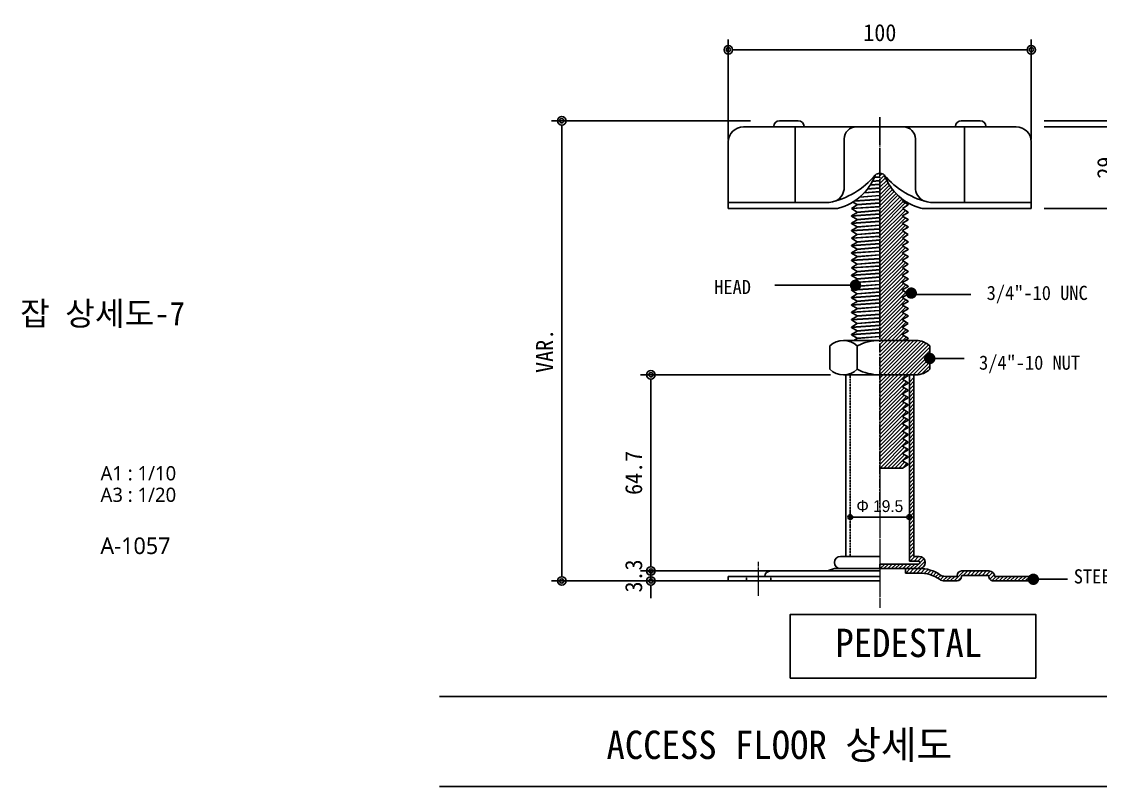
# Model space of a CAD drawing. Header units: millimetres. Extents: x 209 to 75467, y 6568 to 12199.
# Drawn here: x 58127 to 60405, y 6837 to 8453 of the extents above; entities that cross this region are included whole.
import ezdxf
from ezdxf.enums import TextEntityAlignment as Align

# ---------------------------------------------------------------- set-up
doc = ezdxf.new("R2010")
doc.units = ezdxf.units.MM
doc.header["$MEASUREMENT"] = 0
for name, pattern in [('CEN', [62, 60, -1, 0, -1]), ('CENTER', [65, 60, -2, 1, -2]), ('CENTER2', [28.575, 19.05, -3.175, 3.175, -3.175]), ('HIDDEN', [0.375, 0.25, -0.125])]:
    doc.linetypes.add(name, pattern=pattern)
doc.layers.get('0').update_dxf_attribs({"linetype": 'CONTINUOUS'})
for name, color, linetype in [('7dim', 7, 'CONTINUOUS'), ('A-CEN', 1, 'CENTER2'), ('CEN', 1, 'CENTER'), ('DIM', 7, 'CONTINUOUS'), ('DIM1', 7, 'CONTINUOUS'), ('LEADER', 7, 'CONTINUOUS'), ('LINE', 3, 'CONTINUOUS'), ('TABL', 7, 'CONTINUOUS'), ('TEX', 3, 'CONTINUOUS'), ('TEXT', 7, 'CONTINUOUS')]:
    doc.layers.add(name, color=color, linetype=linetype)
doc.layers.add('A-BORD-TEXT', color=3, linetype='CONTINUOUS', lineweight=25)
doc.layers.add('A-CNTL', color=1, linetype='CEN', lineweight=15)
doc.styles.add('굴림체', font='굴림체')
doc.styles.add('돋움체', font='')
doc.styles.add('맑은고딕', font='')
doc.styles.get('돋움체').set_extended_font_data('DotumChe')
doc.styles.get('맑은고딕').set_extended_font_data('Malgun Gothic')
doc.dimstyles.new('pjssd', dxfattribs={"dimscale": 10, "dimtxt": 2.5, "dimasz": 1, "dimexe": 1.2, "dimexo": 1.5, "dimgap": 1, "dimtad": 1, "dimdec": 0, "dimdsep": 46, "dimlunit": 6, "dimtxsty": '굴림체', "dimblk": 'ORIGIN2', "dimcen": -1, "dimdle": 2, "dimclrd": 7, "dimclre": 7, "dimclrt": 3, "dimadec": 0, "dimazin": 0, "dimtfac": 1, "dimtdec": 0, "dimtix": 1, "dimtmove": 2, "dimatfit": 0, "dimldrblk": 'DIMDOT', "dimfxl": 1.2, "dimtolj": 1, "dimtzin": 0, "dimarcsym": 0})

# ---------------------------------------------------------------- blocks, each defined once
blk = doc.blocks.new('*X41')
at = {"color": 0}
for p, q in [((183.25, 63.22), (183.56, 63.53)), ((183.3, 62.03), (184.8, 63.53)), ((184.53, 62.03), (186.03, 63.53)), ((185.77, 62.03), (187.27, 63.53)), ((187.01, 62.03), (188.51, 63.53)), ((188.25, 62.03), (189.66, 63.44)), ((189.41, 61.95), (190.71, 63.25)), ((190.46, 61.77), (191.67, 62.98)), ((191.43, 61.5), (192.57, 62.64)), ((192.33, 61.16), (193.4, 62.24)), ((193.17, 60.77), (194.18, 61.78)), ((193.95, 60.31), (194.93, 61.29)), ((194.7, 59.82), (195.85, 60.97)), ((195.6, 59.49), (197.05, 60.93)), ((196.79, 59.43), (198.29, 60.93)), ((198.02, 59.43), (199.52, 60.93)), ((199.26, 59.43), (202.56, 62.73)), ((200.34, 61.75), (201.23, 62.64)), ((200.52, 59.46), (201.73, 60.66)), ((202.3, 61.23), (203.8, 62.73)), ((203.54, 61.23), (205.04, 62.73)), ((204.77, 61.23), (206.27, 62.73)), ((206.01, 61.23), (207.51, 62.73)), ((207.25, 61.23), (208.75, 62.73)), ((208.49, 61.23), (209.99, 62.73)), ((209.72, 61.23), (211.18, 62.69)), ((210.76, 61.03), (212.02, 62.29)), ((211.03, 60.06), (212.56, 61.6)), ((211.73, 59.53), (213.14, 60.93)), ((212.87, 59.43), (214.37, 60.93)), ((214.11, 59.43), (215.61, 60.93)), ((215.35, 59.43), (216.85, 60.93)), ((216.59, 59.43), (218.09, 60.93)), ((217.82, 59.43), (219.32, 60.93)), ((219.06, 59.43), (220.56, 60.93)), ((220.3, 59.43), (221.8, 60.93)), ((221.54, 59.43), (223.04, 60.93)), ((222.77, 59.43), (224.27, 60.93)), ((224.01, 59.43), (224.75, 60.17))]:
    blk.add_line(p, q, dxfattribs=at)
blk = doc.blocks.new('*X40')
at = {"color": 0}
for p, q in [((184.5, 125.1), (186, 126.6)), ((184.5, 123.87), (186, 125.37)), ((184.5, 122.63), (186, 124.13)), ((184.5, 121.39), (186, 122.89)), ((184.5, 120.15), (186, 121.65)), ((184.5, 118.92), (186, 120.42)), ((184.5, 117.68), (186, 119.18)), ((184.5, 116.44), (186, 117.94)), ((184.5, 115.2), (186, 116.7)), ((184.5, 113.97), (186, 115.47)), ((184.5, 112.73), (186, 114.23)), ((184.5, 111.49), (186, 112.99)), ((184.5, 110.25), (186, 111.75)), ((184.5, 109.02), (186, 110.52)), ((184.5, 107.78), (186, 109.28)), ((184.5, 106.54), (186, 108.04)), ((184.5, 105.31), (186, 106.81)), ((184.5, 104.07), (186, 105.57)), ((184.5, 102.83), (186, 104.33)), ((184.5, 101.59), (186, 103.09)), ((184.5, 100.36), (186, 101.86)), ((184.5, 99.12), (186, 100.62)), ((184.5, 97.88), (186, 99.38)), ((184.5, 96.64), (186, 98.14)), ((184.5, 95.41), (186, 96.91)), ((184.5, 94.17), (186, 95.67)), ((184.5, 92.93), (186, 94.43)), ((184.5, 91.69), (186, 93.19)), ((184.5, 90.46), (186, 91.96)), ((184.5, 89.22), (186, 90.72)), ((184.5, 87.98), (186, 89.48)), ((184.5, 86.74), (186, 88.24)), ((184.5, 85.51), (186, 87.01)), ((184.5, 84.27), (186, 85.77)), ((184.5, 83.03), (186, 84.53)), ((184.5, 81.79), (186, 83.29)), ((184.5, 80.56), (186, 82.06)), ((184.5, 79.32), (186, 80.82)), ((184.5, 78.08), (186, 79.58)), ((184.5, 76.84), (186, 78.34)), ((184.5, 75.61), (186, 77.11)), ((184.5, 74.37), (186, 75.87)), ((184.5, 73.13), (186, 74.63)), ((184.5, 71.89), (186, 73.39)), ((184.5, 70.66), (186, 72.16)), ((184.5, 69.42), (186, 70.92)), ((184.5, 68.18), (186, 69.68)), ((184.5, 66.94), (186, 68.44)), ((174.75, 64.62), (175.16, 65.03)), ((174.9, 63.53), (176.4, 65.03)), ((176.13, 63.53), (177.63, 65.03)), ((177.37, 63.53), (178.87, 65.03)), ((178.61, 63.53), (180.11, 65.03)), ((179.85, 63.53), (181.35, 65.03)), ((181.08, 63.53), (182.58, 65.03)), ((182.32, 63.53), (183.82, 65.03)), ((183.56, 63.53), (185.06, 65.03)), ((184.8, 63.53), (186.3, 65.03)), ((184.82, 66.03), (186.32, 67.53)), ((186.03, 63.53), (187.53, 65.03)), ((186.06, 66.03), (187.56, 67.53)), ((187.27, 63.53), (189.7, 65.96)), ((187.3, 66.03), (188.6, 67.34)), ((187.94, 65.44), (189.3, 66.79)), ((188.81, 63.83), (189.44, 64.46))]:
    blk.add_line(p, q, dxfattribs=at)
blk = doc.blocks.new('_Origin2')
at = {"color": 0, "linetype": 'ByBlock', "lineweight": -2}
blk.add_line((-0.5, 0), (-1, 0), dxfattribs=at)
for radius in [0.5, 0.25]:
    blk.add_circle((0, 0), radius, dxfattribs=at)
blk = doc.blocks.new('*D482')
at = {"layer": 'DIM', "color": 7, "lineweight": -2, "transparency": 16777216}
for p, q in [((59619.1, 8270.3), (59619.1, 8414.8)), ((60258.8, 8270.3), (60258.8, 8414.8)), ((59637.1, 8393.2), (60240.8, 8393.2))]:
    blk.add_line(p, q, dxfattribs=at)
at = {"layer": 'DIM', "color": 7, "lineweight": -2, "transparency": 16777216, "xscale": 18, "yscale": 18, "zscale": 18, "rotation": 180}
blk.add_blockref('_Origin2', (59619.1, 8393.2), dxfattribs=at)
at = {"layer": 'DIM', "color": 7, "lineweight": -2, "transparency": 16777216, "xscale": 18, "yscale": 18, "zscale": 18}
blk.add_blockref('_Origin2', (60258.8, 8393.2), dxfattribs=at)
at = {"layer": 'DIM', "color": 3, "transparency": 16777216, "insert": (59939, 8429.3), "char_height": 36, "attachment_point": 5, "style": '돋움체'}
blk.add_mtext('\\A1;100', dxfattribs=at)
blk = doc.blocks.new('DIMDOT')
at = {"linetype": 'Continuous'}
blk.add_line((-2, 0), (2, 0), dxfattribs=at)
for radius in [0.5, 0.25]:
    blk.add_circle((0, 0), radius, dxfattribs=at)
blk = doc.blocks.new('*D248')
at = {"layer": 'DIM', "color": 7, "lineweight": -2, "transparency": 16777216}
for p, q in [((59834.6, 7706.5), (59433.9, 7706.5)), ((59455.5, 7688.5), (59455.5, 7310)), ((59834.6, 7292), (59433.9, 7292))]:
    blk.add_line(p, q, dxfattribs=at)
at = {"layer": 'DIM', "color": 7, "lineweight": -2, "transparency": 16777216, "xscale": 18, "yscale": 18, "zscale": 18}
for p, rotation in [((59455.5, 7706.5), 90), ((59455.5, 7292), 270)]:
    blk.add_blockref('_Origin2', p, dxfattribs=dict(at, rotation=rotation))
at = {"layer": 'DIM', "color": 3, "transparency": 16777216, "insert": (59419.4, 7499.3), "char_height": 36, "attachment_point": 5, "rotation": 90, "style": '돋움체'}
blk.add_mtext('\\A1;64.7', dxfattribs=at)
blk = doc.blocks.new('*D483')
at = {"layer": 'DIM', "color": 7, "lineweight": -2, "transparency": 16777216}
for p, q in [((59455.5, 7310), (59455.5, 7328)), ((59834.6, 7292), (59433.9, 7292)), ((59455.5, 7292), (59455.5, 7270.9)), ((59592.1, 7270.9), (59433.9, 7270.9)), ((59455.5, 7252.9), (59455.5, 7234.9))]:
    blk.add_line(p, q, dxfattribs=at)
at = {"layer": 'DIM', "color": 7, "lineweight": -2, "transparency": 16777216, "xscale": 18, "yscale": 18, "zscale": 18}
for p, rotation in [((59455.5, 7292), 270), ((59455.5, 7270.9), 90)]:
    blk.add_blockref('_Origin2', p, dxfattribs=dict(at, rotation=rotation))
at = {"layer": 'DIM', "color": 3, "transparency": 16777216, "insert": (59419.4, 7281.5), "char_height": 36, "attachment_point": 5, "rotation": 90, "style": '돋움체'}
blk.add_mtext('\\A1;3.3', dxfattribs=at)
blk = doc.blocks.new('*D484')
at = {"layer": 'DIM', "color": 7, "lineweight": -2, "transparency": 16777216}
for p, q in [((59658.9, 8243.3), (59245.9, 8243.3)), ((59267.5, 8225.3), (59267.5, 7288.9)), ((59638.9, 7270.9), (59245.9, 7270.9))]:
    blk.add_line(p, q, dxfattribs=at)
at = {"layer": 'DIM', "color": 7, "lineweight": -2, "transparency": 16777216, "xscale": 18, "yscale": 18, "zscale": 18}
for p, rotation in [((59267.5, 8243.3), 90), ((59267.5, 7270.9), 270)]:
    blk.add_blockref('_Origin2', p, dxfattribs=dict(at, rotation=rotation))
at = {"layer": 'DIM', "color": 3, "transparency": 16777216, "insert": (59231.4, 7757.1), "char_height": 36, "attachment_point": 5, "rotation": 90, "style": '돋움체'}
blk.add_mtext('\\A1;VAR.', dxfattribs=at)
blk = doc.blocks.new('*D249')
at = {"layer": 'DIM', "color": 7, "lineweight": -2, "transparency": 16777216}
for p, q in [((60285.8, 8230.5), (60473.6, 8230.5)), ((60452, 8075.8), (60452, 8212.5)), ((60285.8, 8057.8), (60473.6, 8057.8))]:
    blk.add_line(p, q, dxfattribs=at)
at = {"layer": 'DIM', "color": 7, "lineweight": -2, "transparency": 16777216, "xscale": 18, "yscale": 18, "zscale": 18}
for p, rotation in [((60452, 8230.5), 90), ((60452, 8057.8), 270)]:
    blk.add_blockref('_Origin2', p, dxfattribs=dict(at, rotation=rotation))
at = {"layer": 'DIM', "color": 3, "transparency": 16777216, "insert": (60416, 8144.2), "char_height": 36, "attachment_point": 5, "rotation": 90, "style": '돋움체'}
blk.add_mtext('\\A1;29', dxfattribs=at)
blk = doc.blocks.new('*D250')
at = {"layer": 'DIM', "color": 7, "lineweight": -2, "transparency": 16777216}
for p, q in [((60452, 8261.3), (60452, 8279.3)), ((60285.8, 8243.3), (60473.6, 8243.3)), ((60285.8, 8230.5), (60473.6, 8230.5)), ((60452, 8230.5), (60452, 8243.3)), ((60452, 8212.5), (60452, 8194.5))]:
    blk.add_line(p, q, dxfattribs=at)
at = {"layer": 'DIM', "color": 7, "lineweight": -2, "transparency": 16777216, "xscale": 18, "yscale": 18, "zscale": 18}
for p, rotation in [((60452, 8243.3), 270), ((60452, 8230.5), 90)]:
    blk.add_blockref('_Origin2', p, dxfattribs=dict(at, rotation=rotation))
at = {"layer": 'DIM', "color": 3, "transparency": 16777216, "insert": (60513.4, 8236.9), "char_height": 36, "attachment_point": 5, "rotation": 90, "style": '돋움체'}
blk.add_mtext('\\A1;13', dxfattribs=at)
blk = doc.blocks.new('*D256')
at = {"layer": 'LEADER', "color": 7, "lineweight": -2, "transparency": 16777216}
for p, q in [((60001.3, 7691.5), (60001.3, 7394)), ((59876.6, 7407), (59876.6, 7418)), ((59886.6, 7406), (59991.3, 7406))]:
    blk.add_line(p, q, dxfattribs=at)
at = {"layer": 'LEADER', "color": 7, "lineweight": -2, "transparency": 16777216, "xscale": 10, "yscale": 10, "zscale": 10, "rotation": 180}
blk.add_blockref('_Origin2', (59876.6, 7406), dxfattribs=at)
at = {"layer": 'LEADER', "color": 7, "lineweight": -2, "transparency": 16777216, "xscale": 10, "yscale": 10, "zscale": 10}
blk.add_blockref('_Origin2', (60001.3, 7406), dxfattribs=at)
at = {"layer": 'LEADER', "color": 3, "transparency": 16777216, "insert": (59939, 7428.9), "char_height": 25, "attachment_point": 5, "style": '돋움체'}
blk.add_mtext('\\A1;{\\fGulim|b0|i0|c129|p0;Φ 19.5}', dxfattribs=at)

msp = doc.modelspace()

# ---------------------------------------------------------------- hatches: boundary and pattern name
at = {"layer": '7dim'}
h = msp.add_hatch(dxfattribs=at)
h.set_pattern_fill('ANSI31', color=8, scale=44.782414, style=0)
h.set_pattern_definition([(45, (52817.2605, 6506.844), (-3.9582435, 3.9582435), [])])
h.paths.add_polyline_path([(59986.5, 7854.1), (59998.5, 7861.7), (59998.5, 7862.3), (59986.5, 7869.8), (59997.2, 7876.5), (59997.1, 7876.5), (59997.2, 7876.6), (59998.5, 7877.4), (59998.5, 7877.9), (59986.5, 7885.5), (59998.5, 7893), (59998.5, 7893.6), (59986.5, 7901.2), (59998.5, 7908.7), (59998.5, 7909.3), (59986.5, 7916.8), (59998.5, 7924.4), (59998.5, 7925), (59986.5, 7932.5), (59998.5, 7940.1), (59998.5, 7940.6), (59986.5, 7948.2), (59998.5, 7955.7), (59998.5, 7956.3), (59986.5, 7963.9), (59998.5, 7971.4), (59998.5, 7972), (59986.5, 7979.5), (59998.5, 7987.1), (59998.5, 7987.7), (59986.5, 7995.2), (59998.5, 8002.8), (59998.5, 8003.3), (59986.5, 8010.9), (59998.5, 8018.5), (59998.5, 8019), (59986.5, 8026.6), (59998.5, 8034.1), (59998.5, 8034.7), (59986.5, 8042.3), (59998.5, 8049.8), (59998.5, 8050.4), (59986.5, 8057.9), (59998.5, 8065.5), (59998.5, 8066.1), (59986.5, 8073.6), (59989.7, 8075.6, -0.147883), (59948.5, 8128.7, 0.186827), (59939, 8132.4), (59939, 7813.6), (59939, 7779), (59991.7, 7779), (59998.5, 7783.3), (59998.5, 7783.9), (59986.5, 7791.4), (59998.5, 7799), (59998.5, 7799.5), (59986.5, 7807.1), (59998.5, 7814.7), (59998.5, 7815.2), (59986.5, 7822.8), (59998.5, 7830.3), (59998.5, 7830.9), (59986.5, 7838.5), (59998.5, 7846), (59998.5, 7846.6)])
h.paths.add_polyline_path([(60044.5, 7741), (60033, 7741), (60044.5, 7744), (60044.5, 7767.5, 0.19314), (60015.7, 7779), (59939, 7779), (59939, 7706.5), (60015.7, 7706.5, 0.19314), (60044.5, 7718.1)])
h.paths.add_polyline_path([(59998.5, 7595.2), (59998.5, 7595.7), (59986.5, 7603.3), (59998.5, 7610.9), (59998.5, 7611.4), (59986.5, 7619), (59998.5, 7626.5), (59998.5, 7627.1), (59986.5, 7634.7), (59998.5, 7642.2), (59998.5, 7642.8), (59986.5, 7650.3), (59998.5, 7657.9), (59998.5, 7658.5), (59986.5, 7666), (59998.5, 7673.6), (59998.5, 7674.1), (59986.5, 7681.7), (59998.5, 7689.2), (59998.5, 7689.8), (59986.5, 7697.4), (59998.5, 7704.9), (59998.5, 7705.5), (59996.8, 7706.5), (59939, 7706.5), (59939, 7509.5), (59986.9, 7509.5), (59998.5, 7516.8), (59998.5, 7517.4), (59986.5, 7524.9), (59998.5, 7532.5), (59998.5, 7533), (59986.5, 7540.6), (59998.5, 7548.1), (59998.5, 7548.7), (59986.5, 7556.3), (59998.5, 7563.8), (59998.5, 7564.4), (59986.5, 7571.9), (59998.5, 7579.5), (59998.5, 7580.1), (59986.5, 7587.6)])

# ---------------------------------------------------------------- linework, layer by layer
for p, q in [((59619.1, 8203.9), (59619.1, 8350.2)), ((60258.8, 8203.9), (60258.8, 8350.2)), ((59665.9, 8243.3), (59313.7, 8243.3))]:
    msp.add_line(p, q, dxfattribs=at)
at = {"layer": 'A-CEN'}
msp.add_line((59939, 7944.2), (59939, 7426.3), dxfattribs=at)
at = {"layer": 'A-CNTL'}
for p, q in [((59939, 7732.3), (59939, 7214.4)), ((59683.1, 7239.3), (59683.1, 7311.2))]:
    msp.add_line(p, q, dxfattribs=at)
at = {"layer": 'CEN', "color": 7}
msp.add_line((59939, 8250.9), (59939, 7813.6), dxfattribs=at)
at = {"layer": 'DIM'}
for p, q in [((59876.6, 7390.1), (59876.6, 7386.7)), ((60001.3, 7390.1), (60001.3, 7386.7)), ((59613.7, 7270.9), (59313.7, 7270.9)), ((59613.7, 7270.9), (59399, 7270.9))]:
    msp.add_line(p, q, dxfattribs=at)
at = {"layer": 'DIM', "const_width": 12}
for points in [[(59881.7, 7895.7, 1), (59893.7, 7895.7, 1)], [(59999.4, 7879.2, 1), (60011.4, 7879.2, 1)], [(60038.5, 7741, 1), (60050.5, 7741, 1)], [(60257.2, 7274.5, 1), (60269.2, 7274.5, 1)]]:
    msp.add_lwpolyline(points, format="xyb", close=True, dxfattribs=at)
at = {"layer": 'DIM1'}
for points in [[(59717.1, 7895.7), (59896.3, 7895.7), (59879.8, 7900.9), (59879.8, 7895.7)], [(60131.3, 7876.5), (59997.1, 7876.5), (60013.7, 7881.8), (60013.7, 7876.5)], [(60117.2, 7741), (60033, 7741), (60053.1, 7746.3), (60053.1, 7741)], [(60335.3, 7274.5), (60251, 7274.5), (60271, 7279.7), (60271, 7274.5)]]:
    msp.add_lwpolyline(points, dxfattribs=at)
at = {"layer": 'LEADER'}
msp.add_lwpolyline([(59750, 7065.7), (60268.2, 7065.7), (60268.2, 7200.3), (59750, 7200.3)], close=True, dxfattribs=at)
at = {"layer": 'LINE', "color": 7}
for p, q in [((59651.1, 8230.5), (59939, 8230.5)), ((59715, 8231.2), (59715, 8230.5)), ((59727.2, 8243.3), (59766.9, 8243.3)), ((59760.2, 8230.5), (59760.2, 8070.6)), ((59779, 8231.2), (59779, 8230.5)), ((60226.8, 8230.5), (59939, 8230.5)), ((60098.9, 8231.2), (60098.9, 8230.5)), ((60150.7, 8243.3), (60111, 8243.3)), ((60117.7, 8230.5), (60117.7, 8070.6)), ((60162.9, 8231.2), (60162.9, 8230.5)), ((59863.8, 8204.9), (59863.8, 8099.4)), ((60014.1, 8204.9), (60014.1, 8099.4)), ((59619.1, 8067.4), (59619.1, 8198.5)), ((59619.1, 8198.5), (59619.1, 8057.8)), ((60258.8, 8198.5), (60258.8, 8057.8)), ((60258.8, 8067.4), (60258.8, 8198.5)), ((59923.1, 8115.1), (59939, 8116.4)), ((59939, 8117), (59923.5, 8115.7)), ((59939, 8124.3), (59927.2, 8123.5)), ((59927.5, 8124.1), (59939, 8124.8)), ((59939, 8092.9), (59905.5, 8090.7)), ((59906.1, 8091.3), (59939, 8093.5)), ((59912.3, 8098.6), (59939, 8100.8)), ((59939, 8101.3), (59912.7, 8099.2)), ((59939, 8108.6), (59918.5, 8107.2)), ((59918.8, 8107.8), (59939, 8109.2)), ((59831.8, 8070.6), (59619.1, 8070.6)), ((59619.1, 8057.8), (59619.1, 8067.4)), ((59879.4, 8058.2), (59891, 8065.5)), ((59882.1, 8071.6), (59891, 8066.1)), ((59939, 8077.2), (59885.4, 8073.7)), ((59886.3, 8074.3), (59939, 8077.8)), ((59939, 8070), (59891, 8066.1)), ((59891, 8065.5), (59939, 8069.4)), ((59891, 8065.5), (59891, 8066.1)), ((59895.8, 8081.6), (59939, 8085.1)), ((59939, 8085.7), (59896.6, 8082.2)), ((59989.7, 8075.6), (59986.9, 8073.9)), ((59986.9, 8073.9), (59986.9, 8073.3)), ((59998.5, 8066.1), (59986.9, 8073.3)), ((59998.5, 8065.5), (59986.9, 8058.2)), ((59998.5, 8066.1), (59998.5, 8065.5)), ((60046.1, 8070.6), (60258.8, 8070.6)), ((60258.8, 8057.8), (60258.8, 8067.4)), ((59846.9, 8057.8), (59619.1, 8057.8)), ((59879.4, 8058.2), (59939, 8062.1)), ((59939, 8061.6), (59879.4, 8057.6)), ((59879.4, 8057.6), (59879.4, 8058.2)), ((59879.4, 8057.6), (59891, 8050.4)), ((59879.4, 8042.5), (59891, 8049.8)), ((59879.4, 8042.5), (59939, 8046.5)), ((59939, 8045.9), (59879.4, 8042)), ((59879.4, 8042), (59879.4, 8042.5)), ((59879.4, 8042), (59891, 8034.7)), ((59939, 8054.3), (59891, 8050.4)), ((59891, 8049.8), (59939, 8053.7)), ((59891, 8050.4), (59891, 8049.8)), ((59986.9, 8058.2), (59986.9, 8057.6)), ((59998.5, 8050.4), (59986.9, 8057.6)), ((59998.5, 8049.8), (59986.9, 8042.5)), ((59986.9, 8042.5), (59986.9, 8042)), ((59998.5, 8034.7), (59986.9, 8042)), ((59998.5, 8050.4), (59998.5, 8049.8)), ((60031, 8057.8), (60258.8, 8057.8)), ((59879.4, 8026.9), (59891, 8034.1)), ((59879.4, 8026.9), (59939, 8030.8)), ((59939, 8030.2), (59879.4, 8026.3)), ((59879.4, 8026.3), (59879.4, 8026.9)), ((59879.4, 8026.3), (59891, 8019)), ((59939, 8038.6), (59891, 8034.7)), ((59891, 8034.1), (59939, 8038)), ((59891, 8034.1), (59891, 8034.7)), ((59939, 8022.9), (59891, 8019)), ((59891, 8018.5), (59939, 8022.4)), ((59891, 8019), (59891, 8018.5)), ((59998.5, 8034.1), (59986.9, 8026.9)), ((59986.9, 8026.9), (59986.9, 8026.3)), ((59998.5, 8019), (59986.9, 8026.3)), ((59998.5, 8034.7), (59998.5, 8034.1)), ((59998.5, 8019), (59998.5, 8018.5)), ((59879.4, 8011.2), (59891, 8018.5)), ((59879.4, 8011.2), (59939, 8015.1)), ((59939, 8014.5), (59879.4, 8010.6)), ((59879.4, 8010.6), (59879.4, 8011.2)), ((59879.4, 8010.6), (59891, 8003.3)), ((59879.4, 7995.5), (59891, 8002.8)), ((59879.4, 7995.5), (59939, 7999.4)), ((59939, 7998.9), (59879.4, 7994.9)), ((59939, 8007.3), (59891, 8003.3)), ((59891, 8002.8), (59939, 8006.7)), ((59891, 8002.8), (59891, 8003.3)), ((59998.5, 8018.5), (59986.9, 8011.2)), ((59986.9, 8011.2), (59986.9, 8010.6)), ((59998.5, 8003.3), (59986.9, 8010.6)), ((59998.5, 8002.8), (59986.9, 7995.5)), ((59998.5, 8003.3), (59998.5, 8002.8)), ((59879.4, 7994.9), (59879.4, 7995.5)), ((59879.4, 7994.9), (59891, 7987.7)), ((59879.4, 7979.8), (59891, 7987.1)), ((59879.4, 7979.8), (59939, 7983.8)), ((59939, 7983.2), (59879.4, 7979.3)), ((59879.4, 7979.3), (59879.4, 7979.8)), ((59879.4, 7979.3), (59891, 7972)), ((59939, 7991.6), (59891, 7987.7)), ((59891, 7987.1), (59939, 7991)), ((59891, 7987.7), (59891, 7987.1)), ((59939, 7975.9), (59891, 7972)), ((59891, 7971.4), (59939, 7975.3)), ((59986.9, 7995.5), (59986.9, 7994.9)), ((59998.5, 7987.7), (59986.9, 7994.9)), ((59998.5, 7987.1), (59986.9, 7979.8)), ((59986.9, 7979.8), (59986.9, 7979.3)), ((59998.5, 7972), (59986.9, 7979.3)), ((59998.5, 7987.7), (59998.5, 7987.1)), ((59879.4, 7964.2), (59891, 7971.4)), ((59879.4, 7964.2), (59939, 7968.1)), ((59939, 7967.5), (59879.4, 7963.6)), ((59879.4, 7963.6), (59879.4, 7964.2)), ((59879.4, 7963.6), (59891, 7956.3)), ((59879.4, 7948.5), (59891, 7955.7)), ((59879.4, 7948.5), (59939, 7952.4)), ((59939, 7951.8), (59879.4, 7947.9)), ((59891, 7971.4), (59891, 7972)), ((59939, 7960.2), (59891, 7956.3)), ((59891, 7955.7), (59939, 7959.7)), ((59891, 7956.3), (59891, 7955.7)), ((59998.5, 7971.4), (59986.9, 7964.2)), ((59986.9, 7964.2), (59986.9, 7963.6)), ((59998.5, 7956.3), (59986.9, 7963.6)), ((59998.5, 7955.7), (59986.9, 7948.5)), ((59998.5, 7972), (59998.5, 7971.4)), ((59998.5, 7956.3), (59998.5, 7955.7)), ((59879.4, 7947.9), (59879.4, 7948.5)), ((59879.4, 7947.9), (59891, 7940.6)), ((59879.4, 7932.8), (59891, 7940.1)), ((59879.4, 7932.8), (59939, 7936.7)), ((59939, 7936.1), (59879.4, 7932.2)), ((59939, 7936.1), (59879.4, 7932.2)), ((59879.4, 7932.2), (59879.4, 7932.8)), ((59879.4, 7932.2), (59879.4, 7932.8)), ((59879.4, 7932.2), (59891, 7925)), ((59939, 7944.6), (59891, 7940.6)), ((59891, 7940.1), (59939, 7944)), ((59891, 7940.1), (59891, 7940.6)), ((59939, 7928.9), (59891, 7925)), ((59891, 7924.4), (59939, 7928.3)), ((59986.9, 7948.5), (59986.9, 7947.9)), ((59998.5, 7940.6), (59986.9, 7947.9)), ((59998.5, 7940.1), (59986.9, 7932.8)), ((59998.5, 7940.1), (59986.9, 7932.8)), ((59986.9, 7932.8), (59986.9, 7932.2)), ((59986.9, 7932.8), (59986.9, 7932.2)), ((59998.5, 7925), (59986.9, 7932.2)), ((59998.5, 7940.6), (59998.5, 7940.1)), ((59879.4, 7917.1), (59891, 7924.4)), ((59879.4, 7917.1), (59939, 7921)), ((59939, 7920.5), (59879.4, 7916.6)), ((59879.4, 7916.6), (59879.4, 7917.1)), ((59879.4, 7916.6), (59891, 7909.3)), ((59879.4, 7901.4), (59891, 7908.7)), ((59879.4, 7901.4), (59939, 7905.4)), ((59939, 7904.8), (59879.4, 7900.9)), ((59891, 7925), (59891, 7924.4)), ((59939, 7913.2), (59891, 7909.3)), ((59891, 7908.7), (59939, 7912.6)), ((59891, 7908.7), (59891, 7909.3)), ((59998.5, 7924.4), (59986.9, 7917.1)), ((59986.9, 7917.1), (59986.9, 7916.6)), ((59998.5, 7909.3), (59986.9, 7916.6)), ((59998.5, 7908.7), (59986.9, 7901.4)), ((59998.5, 7925), (59998.5, 7924.4)), ((59998.5, 7909.3), (59998.5, 7908.7)), ((59879.4, 7900.9), (59879.4, 7901.4)), ((59879.4, 7900.9), (59891, 7893.6)), ((59879.4, 7885.8), (59891, 7893)), ((59879.4, 7885.8), (59939, 7889.7)), ((59939, 7889.1), (59879.4, 7885.2)), ((59879.4, 7885.2), (59879.4, 7885.8)), ((59879.4, 7885.2), (59891, 7877.9)), ((59939, 7897.5), (59891, 7893.6)), ((59891, 7893), (59939, 7897)), ((59891, 7893.6), (59891, 7893)), ((59939, 7881.9), (59891, 7877.9)), ((59986.9, 7901.4), (59986.9, 7900.9)), ((59998.5, 7893.6), (59986.9, 7900.9)), ((59998.5, 7893), (59986.9, 7885.8)), ((59986.9, 7885.8), (59986.9, 7885.2)), ((59998.5, 7877.9), (59986.9, 7885.2)), ((59998.5, 7893.6), (59998.5, 7893)), ((59879.4, 7870.1), (59891, 7877.4)), ((59879.4, 7870.1), (59939, 7874)), ((59939, 7873.4), (59879.4, 7869.5)), ((59879.4, 7869.5), (59879.4, 7870.1)), ((59879.4, 7869.5), (59891, 7862.3)), ((59879.4, 7854.4), (59891, 7861.7)), ((59891, 7877.4), (59939, 7881.3)), ((59891, 7877.4), (59891, 7877.9)), ((59939, 7866.2), (59891, 7862.3)), ((59891, 7861.7), (59939, 7865.6)), ((59891, 7862.3), (59891, 7861.7)), ((59998.5, 7877.4), (59986.9, 7870.1)), ((59986.9, 7870.1), (59986.9, 7869.5)), ((59998.5, 7862.3), (59986.9, 7869.5)), ((59998.5, 7861.7), (59986.9, 7854.4)), ((59998.5, 7877.9), (59998.5, 7877.4)), ((59998.5, 7862.3), (59998.5, 7861.7)), ((59879.4, 7854.4), (59939, 7858.3)), ((59939, 7857.8), (59879.4, 7853.8)), ((59879.4, 7853.8), (59879.4, 7854.4)), ((59879.4, 7853.8), (59891, 7846.6)), ((59879.4, 7838.7), (59891, 7846)), ((59879.4, 7838.7), (59939, 7842.7)), ((59939, 7842.1), (59879.4, 7838.2)), ((59879.4, 7838.2), (59879.4, 7838.7)), ((59879.4, 7838.2), (59891, 7830.9)), ((59939, 7850.5), (59891, 7846.6)), ((59891, 7846), (59939, 7849.9)), ((59891, 7846), (59891, 7846.6)), ((59986.9, 7854.4), (59986.9, 7853.8)), ((59998.5, 7846.6), (59986.9, 7853.8)), ((59998.5, 7846), (59986.9, 7838.7)), ((59986.9, 7838.7), (59986.9, 7838.2)), ((59998.5, 7830.9), (59986.9, 7838.2)), ((59998.5, 7846.6), (59998.5, 7846)), ((59879.4, 7823.1), (59891, 7830.3)), ((59879.4, 7823.1), (59939, 7827)), ((59939, 7826.4), (59879.4, 7822.5)), ((59879.4, 7822.5), (59879.4, 7823.1)), ((59879.4, 7822.5), (59891, 7815.2)), ((59879.4, 7807.4), (59891, 7814.7)), ((59939, 7834.8), (59891, 7830.9)), ((59891, 7830.3), (59939, 7834.2)), ((59891, 7830.9), (59891, 7830.3)), ((59939, 7819.1), (59891, 7815.2)), ((59891, 7814.7), (59939, 7818.6)), ((59891, 7814.7), (59891, 7815.2)), ((59998.5, 7830.3), (59986.9, 7823.1)), ((59986.9, 7823.1), (59986.9, 7822.5)), ((59998.5, 7815.2), (59986.9, 7822.5)), ((59998.5, 7814.7), (59986.9, 7807.4)), ((59998.5, 7830.9), (59998.5, 7830.3)), ((59998.5, 7815.2), (59998.5, 7814.7)), ((59879.4, 7807.4), (59939, 7811.3)), ((59939, 7810.7), (59879.4, 7806.8)), ((59879.4, 7806.8), (59879.4, 7807.4)), ((59879.4, 7806.8), (59891, 7799.5)), ((59879.4, 7791.7), (59891, 7799)), ((59879.4, 7791.7), (59939, 7795.6)), ((59939, 7795.1), (59879.4, 7791.1)), ((59879.4, 7791.1), (59879.4, 7791.7)), ((59879.4, 7791.1), (59891, 7783.9)), ((59939, 7803.5), (59891, 7799.5)), ((59891, 7799), (59939, 7802.9)), ((59891, 7799.5), (59891, 7799)), ((59986.9, 7807.4), (59986.9, 7806.8)), ((59998.5, 7799.5), (59986.9, 7806.8)), ((59998.5, 7799), (59986.9, 7791.7)), ((59986.9, 7791.7), (59986.9, 7791.1)), ((59998.5, 7783.9), (59986.9, 7791.1)), ((59998.5, 7799.5), (59998.5, 7799)), ((59862.2, 7779), (60015.7, 7779)), ((59884.2, 7779), (59891, 7783.3)), ((59939, 7787.8), (59891, 7783.9)), ((59891, 7783.3), (59939, 7787.2)), ((59891, 7783.3), (59891, 7783.9)), ((59924.7, 7779), (59939, 7780)), ((59939, 7779.4), (59933.4, 7779)), ((59998.5, 7783.3), (59991.7, 7779)), ((59998.5, 7783.9), (59998.5, 7783.3)), ((59833.4, 7767.5), (59833.4, 7718.1)), ((59891, 7767.5), (59891, 7718.1)), ((59891, 7751.9), (59891, 7752.5)), ((60044.5, 7767.5), (60044.5, 7718.1)), ((59891, 7736.8), (59891, 7736.3)), ((59862.2, 7706.5), (60015.7, 7706.5)), ((59867, 7706.5), (59867, 7322.7)), ((59867, 7706.5), (59939, 7706.5)), ((59891, 7720.6), (59891, 7721.2)), ((60010.9, 7706.5), (59939, 7706.5)), ((59998.5, 7704.9), (59986.9, 7697.6)), ((59998.5, 7705.5), (59996.8, 7706.5)), ((59998.5, 7705.5), (59998.5, 7704.9)), ((60001.3, 7706.5), (60001.3, 7313.1)), ((60010.9, 7706.5), (60010.9, 7322.7)), ((59986.9, 7697.6), (59986.9, 7697.1)), ((59998.5, 7689.8), (59986.9, 7697.1)), ((59998.5, 7689.2), (59986.9, 7682)), ((59986.9, 7682), (59986.9, 7681.4)), ((59998.5, 7674.1), (59986.9, 7681.4)), ((59998.5, 7689.8), (59998.5, 7689.2)), ((59998.5, 7673.6), (59986.9, 7666.3)), ((59986.9, 7666.3), (59986.9, 7665.7)), ((59998.5, 7658.5), (59986.9, 7665.7)), ((59998.5, 7657.9), (59986.9, 7650.6)), ((59998.5, 7674.1), (59998.5, 7673.6)), ((59998.5, 7658.5), (59998.5, 7657.9)), ((59986.9, 7650.6), (59986.9, 7650)), ((59998.5, 7642.8), (59986.9, 7650)), ((59998.5, 7642.2), (59986.9, 7634.9)), ((59986.9, 7634.9), (59986.9, 7634.4)), ((59998.5, 7627.1), (59986.9, 7634.4)), ((59998.5, 7642.8), (59998.5, 7642.2)), ((59998.5, 7626.5), (59986.9, 7619.3)), ((59986.9, 7619.3), (59986.9, 7618.7)), ((59998.5, 7611.4), (59986.9, 7618.7)), ((59998.5, 7610.9), (59986.9, 7603.6)), ((59998.5, 7627.1), (59998.5, 7626.5)), ((59998.5, 7611.4), (59998.5, 7610.9)), ((59986.9, 7603.6), (59986.9, 7603)), ((59998.5, 7595.7), (59986.9, 7603)), ((59998.5, 7595.2), (59986.9, 7587.9)), ((59986.9, 7587.9), (59986.9, 7587.3)), ((59998.5, 7580.1), (59986.9, 7587.3)), ((59998.5, 7595.7), (59998.5, 7595.2)), ((59998.5, 7579.5), (59986.9, 7572.2)), ((59986.9, 7572.2), (59986.9, 7571.7)), ((59998.5, 7564.4), (59986.9, 7571.7)), ((59998.5, 7563.8), (59986.9, 7556.6)), ((59998.5, 7580.1), (59998.5, 7579.5)), ((59998.5, 7564.4), (59998.5, 7563.8)), ((59986.9, 7556.6), (59986.9, 7556)), ((59998.5, 7548.7), (59986.9, 7556)), ((59998.5, 7548.1), (59986.9, 7540.9)), ((59986.9, 7540.9), (59986.9, 7540.3)), ((59998.5, 7533), (59986.9, 7540.3)), ((59998.5, 7548.7), (59998.5, 7548.1)), ((59998.5, 7532.5), (59986.9, 7525.2)), ((59986.9, 7524.6), (59986.9, 7525.2)), ((59998.5, 7517.4), (59986.9, 7524.6)), ((59998.5, 7532.5), (59998.5, 7533)), ((59998.5, 7516.8), (59998.5, 7517.4)), ((59986.9, 7509.5), (59939, 7509.5)), ((59998.5, 7516.8), (59986.9, 7509.5)), ((59855.8, 7322.7), (59939, 7322.7)), ((60022.1, 7313.1), (60001.3, 7313.1)), ((60022.1, 7322.7), (60010.9, 7322.7)), ((59708.6, 7292), (59939, 7292)), ((59828.3, 7292), (59843, 7297.1)), ((59843, 7297.1), (59939, 7297.1)), ((59939, 7306.7), (59939, 7297.1)), ((59939, 7306.7), (60021.7, 7306.7)), ((59939, 7297.1), (60021.7, 7297.1)), ((59993.3, 7297.1), (60022.8, 7297.1)), ((59993.3, 7297.1), (59993.3, 7287.5)), ((60111.7, 7292), (60169.3, 7292)), ((59619.1, 7280.5), (59939, 7280.5)), ((59619.1, 7280.5), (59619.1, 7270.9)), ((59619.1, 7270.9), (59939, 7270.9)), ((59993.3, 7287.5), (60021.7, 7287.5)), ((60076, 7270.9), (60102.1, 7270.9)), ((60077.1, 7280.5), (60101.4, 7280.5)), ((60102.1, 7282.4), (60102.1, 7281.1)), ((60111.7, 7281.1), (60111.7, 7280.5)), ((60113, 7282.4), (60168, 7282.4)), ((60178.9, 7270.9), (60258.8, 7270.9)), ((60182.1, 7280.5), (60258.8, 7280.5)), ((60258.8, 7280.5), (60258.8, 7270.9))]:
    msp.add_line(p, q, dxfattribs=at)
at = {"layer": 'LINE', "color": 7, "linetype": 'HIDDEN'}
for p, q in [((59876.6, 7706.5), (59876.6, 7322.7)), ((59657.5, 7280.5), (59657.5, 7270.9)), ((59708.6, 7280.5), (59708.6, 7270.9))]:
    msp.add_line(p, q, dxfattribs=at)
at = {"layer": 'LINE', "color": 7}
for centre, radius, start, end in [((59651.1, 8198.5), 32, 90, 180), ((59727.2, 8231.2), 12.2, 90, 180), ((59766.9, 8231.2), 12.2, 0, 90), ((59889.4, 8204.9), 25.6, 90, 180), ((59988.5, 8204.9), 25.6, 0, 90), ((60111, 8231.2), 12.2, 90, 180), ((60150.7, 8231.2), 12.2, 0, 90), ((60226.8, 8198.5), 32, 0, 90), ((59799.2, 8236.4), 169, 281.1308, 320.3937), ((59821.1, 8170.2), 116, 285.4561, 338.9812), ((59939, 8118.1), 14.3, 90, 132.3295), ((59939, 8118.1), 14.3, 47.6705, 90), ((60078.7, 8236.4), 169, 219.6063, 258.8692), ((60056.8, 8170.2), 116, 201.0188, 254.5439), ((59831.8, 8102.6), 32, 297.4014, 0), ((60046.1, 8102.6), 32, 180, 242.5986), ((59846.9, 8077), 19.2, 270, 285.4561), ((60031, 8077), 19.2, 254.5439, 270), ((59862.2, 7737.4), 41.6, 46.274, 133.726), ((59939, 7673.5), 105.5, 90, 117.0497), ((60015.7, 7737.4), 41.6, 46.274, 90), ((59862.2, 7748.2), 41.6, 226.274, 313.726), ((59939, 7812.1), 105.5, 242.9503, 270), ((60015.7, 7748.2), 41.6, 270, 313.726), ((59855.8, 7309.9), 12.8, 90, 270), ((60019.3, 7310.1), 4.13, 304.966, 46.9242), ((60022.1, 7309.9), 12.8, 270, 90), ((59708.6, 7279.2), 12.8, 90, 174.2608), ((60025.2, 7227), 70.1, 54.4466, 91.9513), ((60111.7, 7282.4), 9.6, 90, 180), ((60169.3, 7279.2), 12.8, 5.7392, 90), ((60024.1, 7217.4), 70.1, 54.4466, 91.9513), ((60076, 7290.1), 19.2, 234.4466, 270), ((60077.1, 7299.7), 19.2, 234.4466, 270), ((60101.4, 7281.1), 0.64, 270, 0), ((60102.1, 7280.5), 9.6, 270, 0), ((60113, 7281.1), 1.28, 90, 180), ((60168, 7281.1), 1.28, 356.6277, 90), ((60178.9, 7280.5), 9.6, 176.6277, 270)]:
    msp.add_arc(centre, radius, start, end, dxfattribs=at)
at = {"layer": 'TABL'}
for p, q in [((66356.5, 7026.7), (59009, 7026.7)), ((59009, 6836.8), (66356.5, 6836.8))]:
    msp.add_line(p, q, dxfattribs=at)

# ---------------------------------------------------------------- block references
at = {"layer": 'LINE', "color": 8, "xscale": 6.397487662427011, "yscale": 6.397487662427011, "zscale": 6.397487662427011}
msp.add_blockref('*X40', (58821, 6890.7), dxfattribs=at)
at = {"layer": 'LINE', "color": 7, "xscale": 6.397487662427011, "yscale": 6.397487662427011, "zscale": 6.397487662427011}
msp.add_blockref('*X41', (58821, 6890.7), dxfattribs=at)

# ---------------------------------------------------------------- texts
at = {"layer": 'A-BORD-TEXT', "style": '돋움체'}
msp.add_text('잡 상세도-7', height=50, dxfattribs=at).set_placement((58297.8, 7836), align=Align.MIDDLE_CENTER)
at = {"layer": 'A-BORD-TEXT', "style": '맑은고딕'}
for s, height, p in [('A1 : 1/10', 30, (58293.5, 7483.5)), ('A3 : 1/20', 30, (58293.5, 7438.1)), ('A-1057', 35, (58293.2, 7327.8))]:
    msp.add_text(s, height=height, dxfattribs=at).set_placement(p)
at = {"layer": 'TEX', "color": 3, "style": '돋움체'}
for s, p in [('HEAD', (59589.3, 7877.1)), ('3/4"-10 UNC', (60164.6, 7864.6)), ('3/4"-10 NUT', (60148.5, 7717.3)), ('STEEL PLATE', (60348.5, 7265.6))]:
    msp.add_text(s, height=30, dxfattribs=at).set_placement(p)
at = {"layer": 'TEXT', "color": 3, "style": '돋움체'}
msp.add_text('PEDESTAL', height=60, dxfattribs=at).set_placement((59845, 7110.1))
at = {"layer": 'TEXT', "style": '돋움체'}
msp.add_text('ACCESS FLOOR 상세도', height=60, dxfattribs=at).set_placement((59361.8, 6894.7))

# ---------------------------------------------------------------- dimensions: what is measured, and where the dimension line sits
at = {"layer": 'DIM'}
dim = msp.add_linear_dim(base=(60258.8, 8393.2), p1=(59619.1, 8243.3), p2=(60258.8, 8243.3), text='100', dimstyle='pjssd', override={"dimscale": 18, "dimtxt": 2, "dimtxsty": '돋움체'}, dxfattribs=at)
dim.commit()
dim.dimension.update_dxf_attribs({"geometry": '*D482', "text_midpoint": (59939, 8429.3)})
dim = msp.add_linear_dim(base=(60452, 8243.3), p1=(60258.8, 8230.5), p2=(60258.8, 8243.3), angle=90, dimstyle='pjssd', override={"dimscale": 18, "dimtxt": 2, "dimtxsty": '돋움체'}, dxfattribs=at)
dim.commit()
dim.dimension.update_dxf_attribs({"geometry": '*D250', "text_midpoint": (60513.4, 8236.9), "dimtype": 160})
for base, p1, p2, text, picture, middle in [((59267.5, 7270.9), (59685.9, 8243.3), (59665.9, 7270.9), 'VAR.', '*D484', (59231.4, 7757.1)), ((60452, 8230.5), (60258.8, 8057.8), (60258.8, 8230.5), '29', '*D249', (60416, 8144.2)), ((59455.5, 7292), (59861.6, 7706.5), (59861.6, 7292), '64.7', '*D248', (59419.4, 7499.3)), ((59455.5, 7270.9), (59861.6, 7292), (59619.1, 7270.9), '3.3', '*D483', (59419.4, 7281.5))]:
    dim = msp.add_linear_dim(base=base, p1=p1, p2=p2, angle=90, text=text, dimstyle='pjssd', override={"dimscale": 18, "dimtxt": 2, "dimtxsty": '돋움체'}, dxfattribs=at)
    dim.commit()
    dim.dimension.update_dxf_attribs({"geometry": picture, "text_midpoint": middle})
at = {"layer": 'LEADER'}
dim = msp.add_linear_dim(base=(60001.3, 7406), p1=(59876.6, 7392), p2=(60001.3, 7706.5), text='{\\fGulim|b0|i0|c129|p0;Φ 19.5}', dimstyle='pjssd', override={"dimtxsty": '돋움체'}, dxfattribs=at)
dim.commit()
dim.dimension.update_dxf_attribs({"geometry": '*D256', "text_midpoint": (59939, 7428.9)})

doc.saveas('drawing.dxf')
